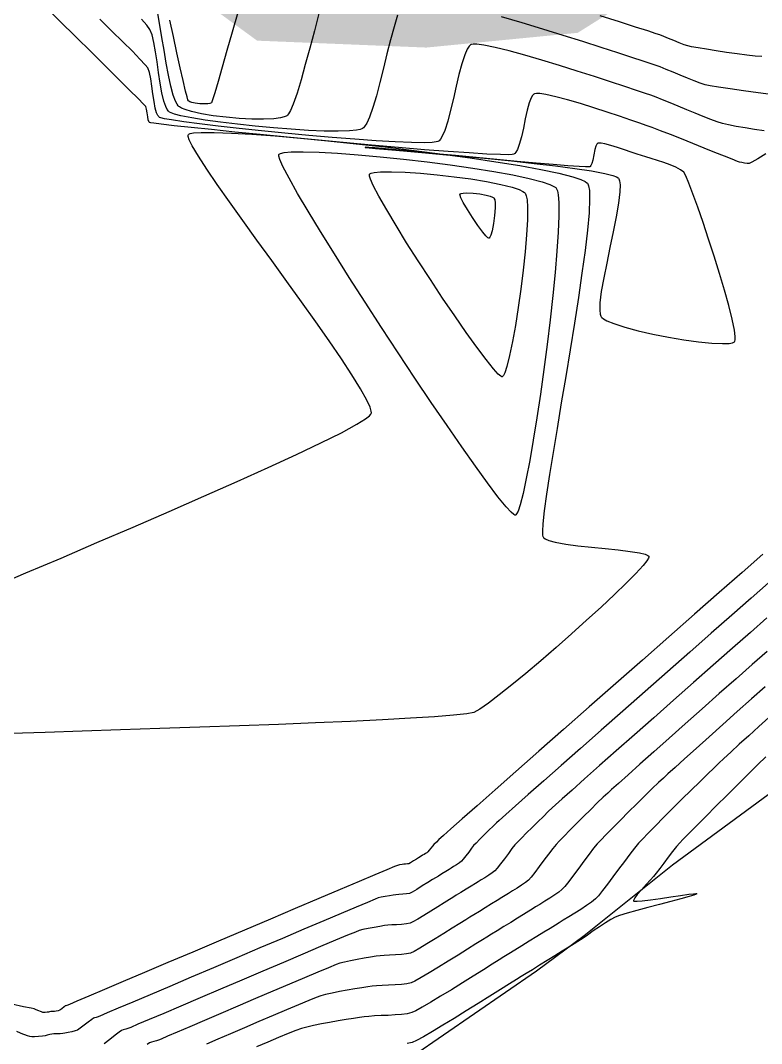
# Model space of a CAD drawing. Header units: metres. Extents: x 708941 to 724052, y 5405153 to 5413472.
# Drawn here: x 709684.4 to 709780.9, y 5411666 to 5411799.3 of the extents above; entities that cross this region are included whole.
import ezdxf

# ---------------------------------------------------------------- set-up
doc = ezdxf.new("R2010")
doc.units = ezdxf.units.M
doc.header["$LTSCALE"] = 12.7
doc.header["$MEASUREMENT"] = 0
for name, color, linetype in [('CONT-MJR1', 252, 'Continuous'), ('CONT-MNR1', 251, 'Continuous'), ('contornos2', 7, 'Continuous'), ('rio', 251, 'Continuous')]:
    doc.layers.add(name, color=color, linetype=linetype)

msp = doc.modelspace()

# ---------------------------------------------------------------- hatches: boundary and pattern name
at = {"layer": 'rio'}
h = msp.add_hatch(dxfattribs=at)
h.set_pattern_fill('MUDST', color=256, scale=15, style=0)
h.paths.add_polyline_path([(709010.72, 5411936.38), (709004.98, 5411946.45), (709001.25, 5411958.08), (708996.13, 5411975.99), (709012.7, 5411962.98), (709030.78, 5411956.49), (709044.53, 5411951.18), (709074.83, 5411950.28), (709089.61, 5411951.82), (709102.43, 5411952.02), (709123.56, 5411954.63), (709134.73, 5411956.95), (709145.4, 5411956.95), (709168.41, 5411955.62), (709183.3, 5411955.53), (709187.67, 5411955.43), (709193.87, 5411958.4), (709194.56, 5411957.99), (709200.68, 5411965.39), (709203.1, 5411977.2), (709205.58, 5411984.02), (709211.33, 5411990.28), (709223.71, 5411994.78), (709231.07, 5411997.27), (709241.21, 5411994.8), (709265.58, 5411997.08), (709286.39, 5412000.38), (709297.9, 5412001.91), (709315.21, 5411997.24), (709326.72, 5411992.03), (709345.09, 5411985.93), (709355.27, 5411979.45), (709376.46, 5411975.37), (709391.72, 5411975.3), (709413.08, 5411978.61), (709438.83, 5411980.92), (709461.63, 5411986.21), (709475.6, 5411989.01), (709492.86, 5411992.74), (709503.45, 5411993.79), (709515.24, 5411993.79), (709532.63, 5411987.71), (709547.37, 5411983.51), (709564.71, 5411977.95), (709575.63, 5411973.62), (709587.68, 5411967.04), (709601.87, 5411958.6), (709607.56, 5411954.31), (709621.49, 5411940.03), (709647.9, 5411909.14), (709660.4, 5411897.76), (709669.81, 5411887.81), (709676.49, 5411876.15), (709682.2, 5411869.04), (709705.75, 5411878.05), (709736, 5411893.04), (709750.64, 5411899.41), (709758.05, 5411906.33), (709764.85, 5411916.27), (709770.13, 5411926.57), (709778.25, 5411949.25), (709785.66, 5411970.64), (709786.5, 5411979.16), (709785.1, 5411992.95), (709785.1, 5412008.74), (709787.55, 5412022.89), (709795.83, 5412039.06), (709803.3, 5412045.65), (709812.9, 5412054.28), (709814.49, 5412059.03), (709815.9, 5412060.78), (709822.13, 5412063.75), (709825.31, 5412072.01), (709847.55, 5412106.6), (709866.9, 5412128.06), (709875.05, 5412136.05), (709882.93, 5412155.32), (709888.97, 5412168.35), (709893.2, 5412182.51), (709907.24, 5412209.92), (709938.47, 5412236.97), (709971.6, 5412250.13), (709991.71, 5412252.94), (710005.1, 5412261.1), (710014.56, 5412263.33), (710040.82, 5412267.64), (710057.91, 5412266.41), (710076.56, 5412261.93), (710102.9, 5412255.3), (710112.79, 5412247.31), (710119.45, 5412240.72), (710131.28, 5412231.78), (710145.37, 5412209.63), (710149.4, 5412194.25), (710150.27, 5412166.43), (710139.83, 5412142.28), (710130.23, 5412129.69), (710126.33, 5412121.71), (710117.73, 5412100.96), (710114.13, 5412096.47), (710111.94, 5412085.44), (710111.94, 5412063.54), (710117.58, 5412054.18), (710137.74, 5412018.92), (710146.76, 5412008.05), (710171.4, 5411997.24), (710179.97, 5411993.95), (710184.25, 5412001.58), (710190.69, 5412018), (710194.77, 5412034.37), (710197.31, 5412050.49), (710197.31, 5412064.26), (710199.32, 5412079.72), (710201.37, 5412092.19), (710205.73, 5412098.48), (710214.95, 5412120.36), (710219.48, 5412128.98), (710230.13, 5412139.36), (710235.6, 5412142.44), (710241.85, 5412140.68), (710250.27, 5412138.84), (710280.27, 5412139.46), (710296.04, 5412143.18), (710311.35, 5412143.18), (710329.27, 5412144.22), (710333.88, 5412147.83), (710359.32, 5412147.31), (710368.97, 5412148.45), (710370.82, 5412151.38), (710390.46, 5412160.63), (710398.15, 5412171.03), (710408.65, 5412192.1), (710415.95, 5412204.58), (710425.69, 5412246.2), (710427.89, 5412275.36), (710429.04, 5412328.01), (710428.04, 5412335.01), (710422.46, 5412340.84), (710414.39, 5412351.33), (710395.98, 5412353.91), (710387.66, 5412360.04), (710378.34, 5412372.12), (710377.12, 5412383.36), (710377.12, 5412396.81), (710371.6, 5412397.8), (710368.77, 5412410.55), (710362.93, 5412436.03), (710362.93, 5412455.01), (710369.68, 5412482.49), (710374.05, 5412500.93), (710382.11, 5412513.13), (710396.48, 5412526.77), (710413.79, 5412540.1), (710438.62, 5412552.3), (710472.36, 5412570.37), (710507.51, 5412590.61), (710519.7, 5412579.46), (710499.92, 5412572.63), (710480.98, 5412561.98), (710445.54, 5412543.55), (710413.79, 5412532.5), (710411.05, 5412528.12), (710405.76, 5412520.43), (710394.25, 5412506.93), (710388.85, 5412494.92), (710386.47, 5412476.01), (710382.71, 5412446.17), (710388.72, 5412397.62), (710394.97, 5412383.05), (710398.02, 5412368.11), (710411.09, 5412363.15), (710426.51, 5412356), (710442.45, 5412348.49), (710447.05, 5412337.14), (710447.05, 5412315.92), (710441.78, 5412260.07), (710441.78, 5412194.92), (710437.48, 5412190.86), (710437.48, 5412179.96), (710422.82, 5412173.29), (710418.74, 5412164.82), (710409.45, 5412149.84), (710394.78, 5412136.49), (710379.86, 5412129.78), (710371.88, 5412127.03), (710311.73, 5412127.03), (710308.89, 5412124), (710254.14, 5412121.42), (710236.99, 5412126.6), (710229.16, 5412118.66), (710218.68, 5412095.96), (710213.59, 5412055.1), (710203.57, 5412019.88), (710201.34, 5412006.55), (710198.59, 5411993.54), (710194.4, 5411986.49), (710188.54, 5411983.77), (710175.67, 5411983.77), (710136.96, 5411996.55), (710120.35, 5412009.39), (710098.73, 5412043.32), (710098.73, 5412061.02), (710096.67, 5412091.87), (710100.83, 5412110.83), (710110.63, 5412117.13), (710123.77, 5412149.24), (710130.92, 5412166.36), (710128.79, 5412197.14), (710123.8, 5412211.38), (710113.15, 5412223.6), (710085.02, 5412238.46), (710058.13, 5412249.84), (710029.73, 5412249.84), (710015.06, 5412246.32), (710001.6, 5412242.56), (709992.04, 5412242.56), (709972.27, 5412238.6), (709963.64, 5412235.76), (709954.26, 5412232.26), (709954.26, 5412228.55), (709945.86, 5412220.35), (709925.83, 5412192.24), (709917.05, 5412177.32), (709899.37, 5412144.55), (709894.3, 5412133.07), (709891.48, 5412127.42), (709886.71, 5412118.47), (709886.71, 5412100.95), (709884.61, 5412095.01), (709863.2, 5412086.46), (709839.07, 5412054.84), (709818.25, 5412032.92), (709804.19, 5412017.18), (709804.19, 5411995.52), (709809.04, 5411990.11), (709796.13, 5411953.84), (709781.68, 5411916.41), (709768.27, 5411889.66), (709746.93, 5411879.08), (709713.1, 5411863.01), (709689.29, 5411855.41), (709697.02, 5411835.95), (709708.2, 5411825.46), (709725.86, 5411817.9), (709778.24, 5411813.93), (709792.75, 5411813.93), (709806.43, 5411818.64), (709820.66, 5411821.87), (709831.69, 5411824.63), (709853.8, 5411835.25), (709879.02, 5411846.88), (709921.68, 5411861.15), (709947.96, 5411871.32), (709969.09, 5411879.92), (709979.29, 5411886.02), (709982.27, 5411909.39), (709987.23, 5411923.13), (709997.03, 5411933.25), (710000.38, 5411927.93), (710000.38, 5411906.72), (709997.04, 5411893.11), (709991.96, 5411879.15), (709967.58, 5411866.46), (709951.2, 5411859.77), (709918.84, 5411852.05), (709894.39, 5411845.25), (709864.94, 5411830.28), (709840.16, 5411819.17), (709812.7, 5411811), (709801.26, 5411807.45), (709779.31, 5411803.47), (709766.14, 5411803.47), (709756.94, 5411797.7), (709737.23, 5411795.78), (709715.18, 5411796.68), (709708.1, 5411801.85), (709698.23, 5411815.71), (709693.86, 5411826.48), (709676.55, 5411857.93), (709667.66, 5411869.47), (709661.18, 5411881.7), (709649.81, 5411896.98), (709627.11, 5411919.87), (709613.01, 5411936.78), (709604.72, 5411946.98), (709591.67, 5411954.52), (709575.87, 5411964.64), (709557.6, 5411970.47), (709551.42, 5411973.23), (709538.02, 5411976.43), (709518.15, 5411979.68), (709504.01, 5411982), (709494.29, 5411985.04), (709479.8, 5411980.64), (709442.42, 5411967.64), (709425.43, 5411960.31), (709402.9, 5411951.24), (709383.6, 5411945.23), (709362.15, 5411938.26), (709331.55, 5411930.11), (709320.42, 5411924.96), (709306.56, 5411912.14), (709285.88, 5411895.62), (709279.31, 5411870.27), (709273.83, 5411857.41), (709264.69, 5411829.66), (709254.13, 5411801.64), (709246.31, 5411791.25), (709237.29, 5411777.87), (709219.52, 5411767.13), (709208.6, 5411765.29), (709203.92, 5411751.48), (709203.91, 5411735.92), (709205.94, 5411719.08), (709203.34, 5411708.78), (709199.33, 5411696.28), (709197.39, 5411684.19), (709189.35, 5411661.06), (709186.31, 5411649.66), (709173.04, 5411639.59), (709167.53, 5411621.08), (709166.78, 5411600.74), (709164.06, 5411585.63), (709162.73, 5411558.53), (709162.73, 5411546.6), (709165.95, 5411526.5), (709173.44, 5411512.03), (709050.6, 5411667.95), (709021.23, 5411751.02), (709026.33, 5411756.01), (709028.1, 5411762.18), (709028.65, 5411783.35), (709023.38, 5411795.31), (709011.24, 5411823.29), (709005.01, 5411832.77), (709001.76, 5411870.86)])

# ---------------------------------------------------------------- linework, layer by layer
at = {"layer": 'CONT-MJR1', "flags": 128}
for points, elevation in [([(709781.46, 5411781.93), (709780.4, 5411781.29), (709779.64, 5411780.84), (709779.3, 5411780.66), (709779.03, 5411780.66), (709778.67, 5411780.71), (709778.31, 5411780.78), (709778.03, 5411780.84), (709777.74, 5411780.95), (709777.06, 5411781.22), (709776.06, 5411781.62), (709774.83, 5411782.12), (709773.43, 5411782.68), (709771.95, 5411783.28), (709770.46, 5411783.87), (709769.02, 5411784.44), (709767.73, 5411784.94), (709766.65, 5411785.35), (709765.86, 5411785.63), (709765.03, 5411785.92), (709763.85, 5411786.32), (709762.4, 5411786.82), (709760.77, 5411787.36), (709759.04, 5411787.93), (709757.29, 5411788.48), (709755.62, 5411788.97), (709754.09, 5411789.38), (709752.81, 5411789.67), (709752.01, 5411789.79), (709751.58, 5411789.8), (709751.37, 5411789.77), (709751.3, 5411789.74), (709751.22, 5411789.69), (709751.07, 5411789.54), (709750.87, 5411789.21), (709750.63, 5411788.59), (709750.36, 5411787.61), (709750.11, 5411786.48), (709749.87, 5411785.29), (709749.62, 5411784.15), (709749.34, 5411783.14), (709749.1, 5411782.5), (709748.89, 5411782.14), (709748.74, 5411781.97), (709748.66, 5411781.91), (709748.61, 5411781.88), (709748.41, 5411781.85), (709747.92, 5411781.82), (709746.89, 5411781.83), (709745.09, 5411781.9), (709742.79, 5411782.04), (709740.05, 5411782.23), (709736.97, 5411782.47), (709733.61, 5411782.75), (709730.07, 5411783.06), (709726.41, 5411783.4), (709722.73, 5411783.74), (709719.09, 5411784.09), (709715.57, 5411784.44), (709712.26, 5411784.77), (709709.24, 5411785.08), (709706.58, 5411785.36), (709704.36, 5411785.6), (709702.67, 5411785.8), (709701.74, 5411785.91), (709701.33, 5411785.97), (709701.19, 5411786), (709701.16, 5411786.01), (709701.13, 5411786.05), (709701.07, 5411786.15), (709701, 5411786.36), (709700.93, 5411786.74), (709700.86, 5411787.26), (709700.79, 5411787.75), (709700.68, 5411788.09), (709700.4, 5411788.4), (709699.67, 5411789.14), (709698.57, 5411790.24), (709697.14, 5411791.65), (709695.46, 5411793.32), (709693.59, 5411795.17), (709691.58, 5411797.16), (709689.5, 5411799.22), (709687.41, 5411801.3)], 235), ([(709680.7, 5411725.44), (709685.07, 5411727.31), (709689.64, 5411729.25), (709694.32, 5411731.26), (709699.04, 5411733.29), (709703.72, 5411735.32), (709708.26, 5411737.31), (709712.59, 5411739.23), (709716.63, 5411741.05), (709720.29, 5411742.73), (709723.5, 5411744.26), (709726.16, 5411745.58), (709728.19, 5411746.68), (709729.31, 5411747.37), (709729.83, 5411747.77), (709730.01, 5411747.98), (709730.05, 5411748.07), (709730.07, 5411748.16), (709730.05, 5411748.41), (709729.9, 5411748.92), (709729.49, 5411749.84), (709728.66, 5411751.32), (709727.54, 5411753.13), (709726.16, 5411755.22), (709724.57, 5411757.54), (709722.82, 5411760.03), (709720.96, 5411762.63), (709719.03, 5411765.31), (709717.08, 5411768.01), (709715.16, 5411770.67), (709713.3, 5411773.24), (709711.57, 5411775.68), (709709.99, 5411777.92), (709708.63, 5411779.92), (709707.53, 5411781.62), (709706.73, 5411782.97), (709706.34, 5411783.77), (709706.21, 5411784.19), (709706.2, 5411784.37), (709706.23, 5411784.43), (709706.27, 5411784.48), (709706.45, 5411784.56), (709706.91, 5411784.65), (709707.88, 5411784.72), (709709.6, 5411784.72), (709711.84, 5411784.64), (709714.5, 5411784.49), (709717.53, 5411784.26), (709720.85, 5411783.98), (709724.4, 5411783.64), (709728.09, 5411783.25), (709731.86, 5411782.83), (709735.64, 5411782.37), (709739.35, 5411781.89), (709742.93, 5411781.4), (709746.3, 5411780.89), (709749.4, 5411780.39), (709752.14, 5411779.89), (709754.47, 5411779.4), (709756.3, 5411778.93), (709757.37, 5411778.58), (709757.91, 5411778.33), (709758.13, 5411778.17), (709758.21, 5411778.1), (709758.27, 5411778.01), (709758.36, 5411777.74), (709758.46, 5411777.17), (709758.5, 5411776.08), (709758.42, 5411774.26), (709758.21, 5411771.99), (709757.9, 5411769.34), (709757.5, 5411766.39), (709757.03, 5411763.2), (709756.51, 5411759.84), (709755.95, 5411756.38), (709755.38, 5411752.9), (709754.8, 5411749.47), (709754.25, 5411746.15), (709753.73, 5411743.01), (709753.27, 5411740.13), (709752.89, 5411737.57), (709752.59, 5411735.41), (709752.41, 5411733.71), (709752.35, 5411732.73), (709752.37, 5411732.24), (709752.41, 5411732.05), (709752.44, 5411731.99), (709752.51, 5411731.91), (709752.72, 5411731.76), (709753.17, 5411731.55), (709754.01, 5411731.31), (709755.38, 5411731.06), (709756.98, 5411730.84), (709758.73, 5411730.65), (709760.51, 5411730.47), (709762.22, 5411730.3), (709763.76, 5411730.11), (709765.01, 5411729.91), (709765.73, 5411729.73), (709766.08, 5411729.58), (709766.2, 5411729.47), (709766.23, 5411729.41), (709766.23, 5411729.36), (709766.18, 5411729.22), (709765.97, 5411728.89), (709765.47, 5411728.28), (709764.51, 5411727.24), (709763.25, 5411725.96), (709761.72, 5411724.48), (709759.99, 5411722.86), (709758.11, 5411721.13), (709756.14, 5411719.35), (709754.13, 5411717.57), (709752.12, 5411715.83), (709750.19, 5411714.19), (709748.37, 5411712.7), (709746.73, 5411711.4), (709745.32, 5411710.34), (709744.2, 5411709.56), (709743.41, 5411709.13), (709742.51, 5411708.95), (709740.77, 5411708.75), (709738.3, 5411708.56), (709735.18, 5411708.36), (709731.5, 5411708.16), (709727.34, 5411707.96), (709722.8, 5411707.76), (709717.95, 5411707.57), (709712.9, 5411707.38), (709707.73, 5411707.19), (709702.52, 5411707.01), (709697.37, 5411706.84), (709692.37, 5411706.68), (709687.59, 5411706.52), (709683.14, 5411706.38)], 235), ([(709781.37, 5411712.45), (709779.59, 5411710.88), (709777.73, 5411709.23), (709775.87, 5411707.57), (709774.06, 5411705.96), (709772.38, 5411704.44), (709770.87, 5411703.09), (709769.62, 5411701.96), (709768.67, 5411701.1), (709768.1, 5411700.57), (709767.48, 5411699.98), (709766.66, 5411699.19), (709765.7, 5411698.25), (709764.66, 5411697.22), (709763.58, 5411696.15), (709762.52, 5411695.09), (709761.53, 5411694.1), (709760.66, 5411693.21), (709759.97, 5411692.49), (709759.5, 5411691.99), (709759.02, 5411691.41), (709758.42, 5411690.63), (709757.76, 5411689.74), (709757.07, 5411688.81), (709756.39, 5411687.9), (709755.77, 5411687.09), (709755.26, 5411686.44), (709754.89, 5411686.04), (709754.49, 5411685.71), (709753.95, 5411685.33), (709753.33, 5411684.92), (709752.67, 5411684.51), (709752.03, 5411684.11), (709751.46, 5411683.77), (709751.01, 5411683.49), (709750.56, 5411683.2), (709749.9, 5411682.8), (709749.11, 5411682.3), (709748.23, 5411681.76), (709747.32, 5411681.2), (709746.46, 5411680.67), (709745.71, 5411680.21), (709745.11, 5411679.85), (709744.54, 5411679.49), (709743.68, 5411678.95), (709742.6, 5411678.27), (709741.37, 5411677.5), (709740.08, 5411676.69), (709738.79, 5411675.9), (709737.59, 5411675.17), (709736.55, 5411674.56), (709735.74, 5411674.11), (709735.25, 5411673.88), (709734.69, 5411673.76), (709733.97, 5411673.67), (709733.15, 5411673.61), (709732.3, 5411673.57), (709731.47, 5411673.53), (709730.73, 5411673.49), (709730.15, 5411673.43), (709729.6, 5411673.35), (709728.83, 5411673.23), (709727.92, 5411673.08), (709726.92, 5411672.91), (709725.91, 5411672.73), (709724.95, 5411672.54), (709724.11, 5411672.35), (709723.46, 5411672.18), (709722.89, 5411671.98), (709721.91, 5411671.58), (709720.59, 5411671.03), (709719.02, 5411670.37), (709717.26, 5411669.62), (709715.41, 5411668.83), (709713.54, 5411668.02), (709711.73, 5411667.24), (709710.05, 5411666.52), (709708.59, 5411665.89)], 240)]:
    msp.add_lwpolyline(points, dxfattribs=dict(at, elevation=elevation))
at = {"layer": 'CONT-MNR1', "flags": 128}
for points, elevation in [([(709723.24, 5411800.2), (709722.64, 5411797.96), (709722.04, 5411795.72), (709721.46, 5411793.56), (709720.9, 5411791.57), (709720.38, 5411789.82), (709719.89, 5411788.41), (709719.53, 5411787.57), (709719.29, 5411787.14), (709719.14, 5411786.96), (709719.07, 5411786.9), (709718.97, 5411786.84), (709718.72, 5411786.74), (709718.22, 5411786.62), (709717.36, 5411786.5), (709716.03, 5411786.44), (709714.49, 5411786.45), (709712.83, 5411786.54), (709711.13, 5411786.69), (709709.47, 5411786.89), (709707.95, 5411787.14), (709706.63, 5411787.44), (709705.79, 5411787.7), (709705.31, 5411787.9), (709705.07, 5411788.04), (709704.98, 5411788.12), (709704.9, 5411788.19), (709704.75, 5411788.39), (709704.54, 5411788.81), (709704.26, 5411789.56), (709703.93, 5411790.76), (709703.63, 5411792.18), (709703.33, 5411793.76), (709703.05, 5411795.42), (709702.78, 5411797.09), (709702.51, 5411798.71), (709702.25, 5411800.2)], 232), ([(709712.66, 5411800.36), (709711.92, 5411797.8), (709711.24, 5411795.39), (709710.62, 5411793.21), (709710.09, 5411791.35), (709709.67, 5411789.9), (709709.41, 5411789.09), (709709.28, 5411788.71), (709709.22, 5411788.59), (709709.2, 5411788.56), (709709.15, 5411788.54), (709709.02, 5411788.49), (709708.77, 5411788.45), (709708.33, 5411788.43), (709707.71, 5411788.45), (709707.1, 5411788.53), (709706.67, 5411788.63), (709706.42, 5411788.72), (709706.3, 5411788.78), (709706.25, 5411788.82), (709706.23, 5411788.85), (709706.17, 5411788.98), (709706.06, 5411789.34), (709705.86, 5411790.11), (709705.54, 5411791.47), (709705.15, 5411793.16), (709704.73, 5411795.11), (709704.27, 5411797.21), (709703.8, 5411799.37)], 231), ([(709781.24, 5411784.91), (709779.99, 5411785.09), (709778.75, 5411785.3), (709777.58, 5411785.51), (709776.57, 5411785.71), (709775.79, 5411785.89), (709775.11, 5411786.1), (709774.27, 5411786.4), (709773.3, 5411786.78), (709772.25, 5411787.21), (709771.15, 5411787.67), (709770.05, 5411788.13), (709768.99, 5411788.57), (709768.01, 5411788.97), (709767.15, 5411789.31), (709766.46, 5411789.57), (709765.77, 5411789.8), (709764.61, 5411790.19), (709763.07, 5411790.7), (709761.21, 5411791.31), (709759.13, 5411791.99), (709756.89, 5411792.71), (709754.58, 5411793.43), (709752.28, 5411794.13), (709750.06, 5411794.77), (709748.01, 5411795.34), (709746.21, 5411795.79), (709744.72, 5411796.1), (709743.82, 5411796.22), (709743.34, 5411796.23), (709743.12, 5411796.2), (709743.04, 5411796.17), (709742.95, 5411796.11), (709742.79, 5411795.95), (709742.54, 5411795.57), (709742.23, 5411794.85), (709741.85, 5411793.68), (709741.48, 5411792.28), (709741.11, 5411790.75), (709740.75, 5411789.16), (709740.38, 5411787.61), (709740.01, 5411786.19), (709739.62, 5411784.98), (709739.3, 5411784.23), (709739.05, 5411783.83), (709738.88, 5411783.64), (709738.79, 5411783.57), (709738.72, 5411783.54), (709738.51, 5411783.48), (709738, 5411783.41), (709737, 5411783.37), (709735.29, 5411783.39), (709733.16, 5411783.48), (709730.67, 5411783.62), (709727.91, 5411783.82), (709724.96, 5411784.05), (709721.9, 5411784.32), (709718.8, 5411784.61), (709715.76, 5411784.91), (709712.84, 5411785.22), (709710.12, 5411785.52), (709707.69, 5411785.82), (709705.63, 5411786.09), (709704.01, 5411786.34), (709703.1, 5411786.51), (709702.65, 5411786.62), (709702.48, 5411786.68), (709702.44, 5411786.71), (709702.37, 5411786.78), (709702.25, 5411786.94), (709702.09, 5411787.28), (709701.92, 5411787.87), (709701.75, 5411788.76), (709701.61, 5411789.75), (709701.48, 5411790.76), (709701.34, 5411791.71), (709701.16, 5411792.53), (709700.94, 5411793.12), (709700.61, 5411793.54), (709699.92, 5411794.28), (709698.93, 5411795.29), (709697.69, 5411796.52), (709696.25, 5411797.92), (709694.67, 5411799.46)], 234), ([(709733.47, 5411800), (709733.02, 5411798.49), (709732.56, 5411796.78), (709732.1, 5411794.95), (709731.64, 5411793.08), (709731.18, 5411791.24), (709730.72, 5411789.51), (709730.26, 5411787.97), (709729.81, 5411786.69), (709729.46, 5411785.91), (709729.19, 5411785.49), (709729.02, 5411785.3), (709728.93, 5411785.23), (709728.84, 5411785.19), (709728.61, 5411785.1), (709728.11, 5411785), (709727.2, 5411784.92), (709725.72, 5411784.88), (709723.91, 5411784.9), (709721.86, 5411784.99), (709719.63, 5411785.13), (709717.3, 5411785.32), (709714.94, 5411785.54), (709712.63, 5411785.79), (709710.43, 5411786.05), (709708.42, 5411786.33), (709706.67, 5411786.62), (709705.25, 5411786.9), (709704.41, 5411787.11), (709703.97, 5411787.27), (709703.77, 5411787.37), (709703.71, 5411787.41), (709703.63, 5411787.49), (709703.48, 5411787.69), (709703.27, 5411788.1), (709703.03, 5411788.8), (709702.76, 5411789.9), (709702.54, 5411791.16), (709702.33, 5411792.52), (709702.14, 5411793.91), (709701.94, 5411795.23), (709701.73, 5411796.43), (709701.49, 5411797.43), (709701.2, 5411798.15), (709700.8, 5411798.71), (709700.1, 5411799.48)], 233), ([(709782.46, 5411789.61), (709780.47, 5411789.88), (709778.54, 5411790.15), (709776.79, 5411790.4), (709775.3, 5411790.63), (709774.19, 5411790.81), (709773.55, 5411790.94), (709772.9, 5411791.14), (709772.11, 5411791.44), (709771.23, 5411791.79), (709770.29, 5411792.18), (709769.36, 5411792.57), (709768.48, 5411792.94), (709767.69, 5411793.26), (709767.05, 5411793.5), (709766.52, 5411793.67), (709765.48, 5411794.02), (709764.01, 5411794.5), (709762.16, 5411795.1), (709760.01, 5411795.79), (709757.62, 5411796.55), (709755.06, 5411797.35), (709752.4, 5411798.18), (709749.7, 5411799), (709747.03, 5411799.8)], 233), ([(709780.93, 5411794.62), (709780.08, 5411794.68), (709778.98, 5411794.79), (709777.7, 5411794.95), (709776.34, 5411795.14), (709774.98, 5411795.35), (709773.71, 5411795.55), (709772.62, 5411795.73), (709771.79, 5411795.89), (709771.31, 5411795.99), (709770.8, 5411796.15), (709770.17, 5411796.4), (709769.47, 5411796.69), (709768.78, 5411796.98), (709768.15, 5411797.24), (709767.65, 5411797.43), (709767.18, 5411797.58), (709766.09, 5411797.94), (709764.46, 5411798.46), (709762.37, 5411799.13), (709759.88, 5411799.92)], 232), ([(709781.04, 5411729.75), (709778.35, 5411727.38), (709775.37, 5411724.76), (709772.17, 5411721.94), (709768.82, 5411718.99), (709765.37, 5411715.95), (709761.89, 5411712.88), (709758.44, 5411709.84), (709755.08, 5411706.88), (709751.88, 5411704.06), (709748.9, 5411701.43), (709746.2, 5411699.05), (709743.84, 5411696.97), (709741.89, 5411695.25), (709740.41, 5411693.94), (709739.47, 5411693.1), (709739.11, 5411692.79), (709738.86, 5411692.54), (709738.53, 5411692.22), (709738.22, 5411691.9), (709738.02, 5411691.7), (709737.83, 5411691.45), (709737.6, 5411691.15), (709737.44, 5411690.95), (709737.29, 5411690.84), (709737.1, 5411690.72), (709736.95, 5411690.62), (709736.74, 5411690.5), (709736.44, 5411690.31), (709736.2, 5411690.16), (709735.95, 5411690.01), (709735.56, 5411689.76), (709735.18, 5411689.53), (709734.95, 5411689.41), (709734.76, 5411689.38), (709734.51, 5411689.36), (709734.31, 5411689.35), (709734.06, 5411689.31), (709733.73, 5411689.25), (709733.46, 5411689.19), (709733.09, 5411689.04), (709732.08, 5411688.61), (709730.52, 5411687.95), (709728.46, 5411687.08), (709726, 5411686.04), (709723.21, 5411684.85), (709720.15, 5411683.55), (709716.91, 5411682.18), (709713.55, 5411680.75), (709710.16, 5411679.31), (709706.81, 5411677.89), (709703.57, 5411676.52), (709700.52, 5411675.22), (709697.74, 5411674.04), (709695.29, 5411673), (709693.25, 5411672.13), (709691.71, 5411671.48), (709690.72, 5411671.06), (709690.38, 5411670.91), (709690.28, 5411670.89), (709690.19, 5411670.86), (709690.03, 5411670.73), (709689.72, 5411670.49), (709689.48, 5411670.32), (709689.26, 5411670.25), (709688.99, 5411670.19), (709688.8, 5411670.16), (709688.64, 5411670.15), (709688.44, 5411670.14), (709688.3, 5411670.14), (709688.15, 5411670.1), (709687.99, 5411670.06), (709687.82, 5411670.04), (709687.57, 5411670.01), (709687.39, 5411670), (709687.26, 5411670.03), (709687.1, 5411670.08), (709686.98, 5411670.13), (709686.76, 5411670.22), (709686.41, 5411670.38), (709686.12, 5411670.49), (709685.74, 5411670.57), (709684.75, 5411670.77), (709683.22, 5411671.08)], 236), ([(709781.79, 5411726.01), (709779.53, 5411724.02), (709777.03, 5411721.82), (709774.35, 5411719.46), (709771.53, 5411716.98), (709768.64, 5411714.43), (709765.72, 5411711.85), (709762.83, 5411709.3), (709760.01, 5411706.81), (709757.31, 5411704.43), (709754.8, 5411702.21), (709752.52, 5411700.19), (709750.51, 5411698.42), (709748.85, 5411696.94), (709747.56, 5411695.81), (709746.72, 5411695.05), (709746.36, 5411694.73), (709745.93, 5411694.32), (709745.37, 5411693.78), (709744.76, 5411693.18), (709744.18, 5411692.59), (709743.7, 5411692.1), (709743.39, 5411691.77), (709743.11, 5411691.42), (709742.74, 5411690.93), (709742.36, 5411690.42), (709742.03, 5411689.98), (709741.8, 5411689.72), (709741.53, 5411689.51), (709741.15, 5411689.26), (709740.76, 5411689.02), (709740.46, 5411688.84), (709740.18, 5411688.66), (709739.75, 5411688.39), (709739.25, 5411688.09), (709738.79, 5411687.8), (709738.43, 5411687.58), (709738.04, 5411687.34), (709737.43, 5411686.95), (709736.69, 5411686.5), (709735.97, 5411686.05), (709735.37, 5411685.7), (709735.02, 5411685.53), (709734.65, 5411685.46), (709734.15, 5411685.42), (709733.65, 5411685.4), (709733.27, 5411685.37), (709732.92, 5411685.32), (709732.43, 5411685.24), (709731.87, 5411685.14), (709731.35, 5411685.04), (709730.96, 5411684.94), (709730.56, 5411684.78), (709729.58, 5411684.37), (709728.08, 5411683.74), (709726.15, 5411682.92), (709723.86, 5411681.95), (709721.27, 5411680.86), (709718.47, 5411679.67), (709715.53, 5411678.42), (709712.52, 5411677.13), (709709.51, 5411675.85), (709706.57, 5411674.61), (709703.79, 5411673.42), (709701.23, 5411672.33), (709698.97, 5411671.37), (709697.08, 5411670.56), (709695.63, 5411669.95), (709694.7, 5411669.55), (709694.36, 5411669.41), (709694.2, 5411669.37), (709694, 5411669.32), (709693.85, 5411669.26), (709693.63, 5411669.1), (709693.19, 5411668.76), (709692.66, 5411668.34), (709692.15, 5411667.96), (709691.8, 5411667.73), (709691.48, 5411667.62), (709691.03, 5411667.5), (709690.56, 5411667.39), (709690.14, 5411667.31), (709689.85, 5411667.26), (709689.53, 5411667.23), (709689.11, 5411667.22), (709688.71, 5411667.21), (709688.45, 5411667.2), (709688.17, 5411667.14), (709687.83, 5411667.04), (709687.55, 5411666.98), (709687.23, 5411666.94), (709686.72, 5411666.87), (709686.2, 5411666.83), (709685.85, 5411666.82), (709685.59, 5411666.87), (709685.25, 5411666.97), (709684.92, 5411667.09), (709684.67, 5411667.18), (709684.37, 5411667.3), (709683.86, 5411667.53)], 237), ([(709781.6, 5411721.45), (709779.45, 5411719.56), (709777.1, 5411717.49), (709774.61, 5411715.3), (709772.03, 5411713.02), (709769.43, 5411710.72), (709766.85, 5411708.44), (709764.34, 5411706.22), (709761.97, 5411704.12), (709759.79, 5411702.19), (709757.85, 5411700.46), (709756.21, 5411699), (709754.91, 5411697.85), (709754.03, 5411697.06), (709753.61, 5411696.68), (709753.11, 5411696.2), (709752.47, 5411695.58), (709751.75, 5411694.88), (709751, 5411694.14), (709750.28, 5411693.41), (709749.63, 5411692.75), (709749.1, 5411692.21), (709748.76, 5411691.85), (709748.38, 5411691.38), (709747.91, 5411690.75), (709747.39, 5411690.05), (709746.89, 5411689.38), (709746.46, 5411688.83), (709746.17, 5411688.49), (709745.82, 5411688.22), (709745.36, 5411687.91), (709744.84, 5411687.58), (709744.35, 5411687.29), (709743.98, 5411687.05), (709743.61, 5411686.83), (709743.06, 5411686.48), (709742.41, 5411686.08), (709741.74, 5411685.67), (709741.12, 5411685.29), (709740.66, 5411685), (709740.23, 5411684.74), (709739.56, 5411684.32), (709738.73, 5411683.79), (709737.82, 5411683.23), (709736.92, 5411682.67), (709736.11, 5411682.19), (709735.48, 5411681.83), (709735.1, 5411681.64), (709734.63, 5411681.55), (709734.01, 5411681.5), (709733.34, 5411681.46), (709732.71, 5411681.43), (709732.23, 5411681.39), (709731.78, 5411681.33), (709731.15, 5411681.22), (709730.41, 5411681.1), (709729.65, 5411680.96), (709728.97, 5411680.82), (709728.46, 5411680.69), (709727.99, 5411680.5), (709726.94, 5411680.07), (709725.39, 5411679.42), (709723.44, 5411678.6), (709721.15, 5411677.63), (709718.62, 5411676.55), (709715.93, 5411675.41), (709713.17, 5411674.23), (709710.41, 5411673.05), (709707.74, 5411671.92), (709705.25, 5411670.85), (709703.02, 5411669.9), (709701.12, 5411669.09), (709699.66, 5411668.47), (709698.71, 5411668.06), (709698.35, 5411667.91), (709698.08, 5411667.84), (709697.75, 5411667.76), (709697.5, 5411667.67), (709697.23, 5411667.47), (709696.69, 5411667.04), (709695.99, 5411666.49), (709695.25, 5411665.91)], 238), ([(709781.62, 5411717.07), (709779.66, 5411715.35), (709777.57, 5411713.5), (709775.38, 5411711.57), (709773.16, 5411709.6), (709770.96, 5411707.65), (709768.84, 5411705.77), (709766.85, 5411704), (709765.05, 5411702.39), (709763.5, 5411701.01), (709762.24, 5411699.88), (709761.34, 5411699.07), (709760.85, 5411698.62), (709760.26, 5411698.06), (709759.5, 5411697.32), (709758.64, 5411696.48), (709757.72, 5411695.57), (709756.8, 5411694.66), (709755.93, 5411693.78), (709755.16, 5411693), (709754.54, 5411692.36), (709754.13, 5411691.92), (709753.69, 5411691.38), (709753.14, 5411690.66), (709752.54, 5411689.85), (709751.92, 5411689.02), (709751.35, 5411688.26), (709750.87, 5411687.64), (709750.53, 5411687.27), (709750.15, 5411686.96), (709749.63, 5411686.61), (709749.05, 5411686.23), (709748.45, 5411685.86), (709747.91, 5411685.53), (709747.49, 5411685.27), (709747.08, 5411685.01), (709746.46, 5411684.63), (709745.72, 5411684.17), (709744.91, 5411683.67), (709744.13, 5411683.19), (709743.43, 5411682.76), (709742.88, 5411682.42), (709742.38, 5411682.11), (709741.59, 5411681.61), (709740.61, 5411681), (709739.52, 5411680.31), (709738.39, 5411679.61), (709737.31, 5411678.95), (709736.36, 5411678.39), (709735.62, 5411677.97), (709735.17, 5411677.76), (709734.65, 5411677.65), (709733.97, 5411677.58), (709733.2, 5411677.53), (709732.43, 5411677.5), (709731.73, 5411677.46), (709731.19, 5411677.41), (709730.68, 5411677.34), (709729.96, 5411677.22), (709729.11, 5411677.08), (709728.21, 5411676.92), (709727.33, 5411676.76), (709726.56, 5411676.59), (709725.96, 5411676.43), (709725.46, 5411676.25), (709724.48, 5411675.85), (709723.09, 5411675.27), (709721.37, 5411674.54), (709719.39, 5411673.7), (709717.23, 5411672.78), (709714.97, 5411671.82), (709712.68, 5411670.84), (709710.44, 5411669.88), (709708.32, 5411668.97), (709706.41, 5411668.15), (709704.78, 5411667.45), (709703.51, 5411666.91), (709702.66, 5411666.55), (709702.33, 5411666.41), (709702.07, 5411666.34), (709701.73, 5411666.25), (709701.4, 5411666.16), (709701.15, 5411666.07), (709700.86, 5411665.86)], 239), ([(709781.85, 5411708.47), (709780.52, 5411707.28), (709779.22, 5411706.09), (709777.99, 5411704.97), (709776.9, 5411703.96), (709776, 5411703.12), (709775.35, 5411702.51), (709774.71, 5411701.91), (709773.86, 5411701.09), (709772.84, 5411700.09), (709771.71, 5411698.98), (709770.51, 5411697.8), (709769.31, 5411696.6), (709768.14, 5411695.43), (709767.06, 5411694.34), (709766.12, 5411693.39), (709765.38, 5411692.61), (709764.87, 5411692.07), (709764.36, 5411691.45), (709763.73, 5411690.64), (709763.03, 5411689.7), (709762.28, 5411688.7), (709761.54, 5411687.69), (709760.82, 5411686.73), (709760.18, 5411685.9), (709759.65, 5411685.24), (709759.26, 5411684.81), (709758.76, 5411684.41), (709758.11, 5411683.95), (709757.35, 5411683.45), (709756.55, 5411682.95), (709755.77, 5411682.47), (709755.07, 5411682.04), (709754.52, 5411681.7), (709754.05, 5411681.4), (709753.37, 5411680.98), (709752.55, 5411680.47), (709751.62, 5411679.9), (709750.64, 5411679.3), (709749.68, 5411678.7), (709748.77, 5411678.14), (709747.97, 5411677.65), (709747.34, 5411677.27), (709746.73, 5411676.89), (709745.81, 5411676.31), (709744.66, 5411675.59), (709743.34, 5411674.76), (709741.93, 5411673.87), (709740.49, 5411672.98), (709739.09, 5411672.12), (709737.81, 5411671.35), (709736.7, 5411670.71), (709735.85, 5411670.24), (709735.32, 5411670), (709734.74, 5411669.86), (709734, 5411669.76), (709733.15, 5411669.69), (709732.25, 5411669.64), (709731.34, 5411669.6), (709730.48, 5411669.56), (709729.72, 5411669.51), (709729.11, 5411669.45), (709728.53, 5411669.37), (709727.73, 5411669.24), (709726.78, 5411669.09), (709725.72, 5411668.91), (709724.63, 5411668.72), (709723.55, 5411668.52), (709722.54, 5411668.31), (709721.65, 5411668.11), (709720.96, 5411667.93), (709720.24, 5411667.68), (709719.22, 5411667.27), (709717.96, 5411666.75), (709716.57, 5411666.15), (709715.12, 5411665.52)], 241), ([(709781.44, 5411703.34), (709780.43, 5411702.33), (709779.2, 5411701.12), (709777.84, 5411699.77), (709776.41, 5411698.35), (709774.98, 5411696.93), (709773.62, 5411695.57), (709772.4, 5411694.34), (709771.38, 5411693.32), (709770.64, 5411692.56), (709770.24, 5411692.14), (709769.83, 5411691.64), (709769.31, 5411690.99), (709768.74, 5411690.25), (709768.17, 5411689.49), (709767.63, 5411688.77), (709767.17, 5411688.17), (709766.84, 5411687.75), (709766.44, 5411687.29), (709765.87, 5411686.68), (709765.25, 5411686.01), (709764.7, 5411685.38), (709764.37, 5411684.95), (709764.24, 5411684.71), (709764.22, 5411684.59), (709764.23, 5411684.55), (709764.25, 5411684.53), (709764.37, 5411684.51), (709764.69, 5411684.51), (709765.34, 5411684.56), (709766.44, 5411684.7), (709767.72, 5411684.88), (709769.07, 5411685.09), (709770.34, 5411685.28), (709771.42, 5411685.43), (709772.05, 5411685.5), (709772.34, 5411685.52), (709772.44, 5411685.51), (709772.45, 5411685.49), (709772.45, 5411685.48), (709772.36, 5411685.43), (709772.09, 5411685.32), (709771.48, 5411685.13), (709770.4, 5411684.83), (709769.07, 5411684.47), (709767.59, 5411684.08), (709766.08, 5411683.68), (709764.64, 5411683.3), (709763.38, 5411682.95), (709762.41, 5411682.66), (709761.83, 5411682.45), (709761.25, 5411682.14), (709760.55, 5411681.71), (709759.77, 5411681.19), (709758.97, 5411680.64), (709758.21, 5411680.1), (709757.52, 5411679.62), (709756.97, 5411679.26), (709756.48, 5411678.95), (709755.79, 5411678.52), (709754.93, 5411677.99), (709753.98, 5411677.4), (709752.97, 5411676.78), (709751.98, 5411676.17), (709751.04, 5411675.59), (709750.22, 5411675.09), (709749.57, 5411674.69), (709748.97, 5411674.32), (709748.05, 5411673.74), (709746.87, 5411672.99), (709745.5, 5411672.13), (709743.99, 5411671.19), (709742.43, 5411670.21), (709740.87, 5411669.25), (709739.37, 5411668.34), (709738.01, 5411667.53), (709736.85, 5411666.86), (709735.96, 5411666.37), (709735.39, 5411666.12), (709734.71, 5411665.96)], 242)]:
    msp.add_lwpolyline(points, dxfattribs=dict(at, elevation=elevation))
for points, elevation in [([(709758.52, 5411780.24), (709758.49, 5411780.23), (709758.35, 5411780.22), (709757.96, 5411780.23), (709757.13, 5411780.27), (709755.65, 5411780.37), (709753.75, 5411780.53), (709751.53, 5411780.72), (709749.06, 5411780.94), (709746.43, 5411781.19), (709743.72, 5411781.45), (709741.01, 5411781.7), (709738.4, 5411781.95), (709735.96, 5411782.19), (709733.77, 5411782.39), (709731.92, 5411782.57), (709730.5, 5411782.69), (709729.72, 5411782.75), (709729.38, 5411782.77), (709729.27, 5411782.78), (709729.26, 5411782.77), (709729.27, 5411782.76), (709729.39, 5411782.75), (709729.76, 5411782.7), (709730.62, 5411782.62), (709732.19, 5411782.48), (709734.23, 5411782.3), (709736.66, 5411782.09), (709739.37, 5411781.85), (709742.28, 5411781.59), (709745.29, 5411781.3), (709748.32, 5411781), (709751.27, 5411780.68), (709754.06, 5411780.36), (709756.58, 5411780.03), (709758.76, 5411779.7), (709760.49, 5411779.37), (709761.5, 5411779.12), (709762, 5411778.93), (709762.2, 5411778.81), (709762.26, 5411778.75), (709762.32, 5411778.66), (709762.41, 5411778.42), (709762.47, 5411777.9), (709762.44, 5411776.98), (709762.26, 5411775.49), (709761.96, 5411773.73), (709761.57, 5411771.78), (709761.15, 5411769.74), (709760.72, 5411767.7), (709760.33, 5411765.75), (709760.02, 5411763.98), (709759.84, 5411762.49), (709759.81, 5411761.55), (709759.87, 5411761.03), (709759.95, 5411760.78), (709760.01, 5411760.69), (709760.08, 5411760.6), (709760.29, 5411760.43), (709760.76, 5411760.17), (709761.64, 5411759.8), (709763.09, 5411759.33), (709764.82, 5411758.87), (709766.75, 5411758.44), (709768.77, 5411758.04), (709770.79, 5411757.7), (709772.7, 5411757.44), (709774.41, 5411757.26), (709775.82, 5411757.19), (709776.67, 5411757.23), (709777.12, 5411757.31), (709777.3, 5411757.39), (709777.37, 5411757.44), (709777.4, 5411757.5), (709777.45, 5411757.68), (709777.45, 5411758.12), (709777.35, 5411758.96), (709777.06, 5411760.39), (709776.62, 5411762.15), (709776.07, 5411764.15), (709775.43, 5411766.32), (709774.73, 5411768.57), (709774, 5411770.82), (709773.28, 5411772.98), (709772.59, 5411774.97), (709771.96, 5411776.7), (709771.43, 5411778.1), (709771.02, 5411779.07), (709770.76, 5411779.54), (709770.35, 5411779.86), (709769.74, 5411780.18), (709769, 5411780.49), (709768.18, 5411780.79), (709767.34, 5411781.06), (709766.53, 5411781.31), (709765.82, 5411781.52), (709765.26, 5411781.7), (709764.68, 5411781.9), (709763.91, 5411782.16), (709763.03, 5411782.46), (709762.12, 5411782.75), (709761.24, 5411783.02), (709760.47, 5411783.22), (709759.98, 5411783.32), (709759.72, 5411783.34), (709759.6, 5411783.33), (709759.56, 5411783.31), (709759.51, 5411783.28), (709759.43, 5411783.17), (709759.32, 5411782.93), (709759.19, 5411782.48), (709759.04, 5411781.8), (709758.9, 5411781.12), (709758.77, 5411780.66), (709758.65, 5411780.4), (709758.57, 5411780.28)], 236), ([(709718.02, 5411781.85), (709718.07, 5411781.9), (709718.24, 5411781.99), (709718.69, 5411782.09), (709719.6, 5411782.17), (709721.2, 5411782.2), (709723.25, 5411782.13), (709725.65, 5411782), (709728.34, 5411781.8), (709731.23, 5411781.53), (709734.25, 5411781.22), (709737.32, 5411780.87), (709740.35, 5411780.48), (709743.28, 5411780.06), (709746.02, 5411779.62), (709748.49, 5411779.18), (709750.62, 5411778.73), (709752.32, 5411778.28), (709753.33, 5411777.94), (709753.85, 5411777.69), (709754.08, 5411777.53), (709754.15, 5411777.45), (709754.2, 5411777.36), (709754.3, 5411777.12), (709754.4, 5411776.59), (709754.48, 5411775.57), (709754.48, 5411773.87), (709754.4, 5411771.73), (709754.23, 5411769.24), (709754, 5411766.47), (709753.7, 5411763.47), (709753.35, 5411760.31), (709752.96, 5411757.07), (709752.53, 5411753.81), (709752.08, 5411750.61), (709751.62, 5411747.51), (709751.16, 5411744.61), (709750.7, 5411741.95), (709750.25, 5411739.62), (709749.83, 5411737.67), (709749.45, 5411736.18), (709749.17, 5411735.36), (709748.99, 5411734.99), (709748.88, 5411734.86), (709748.83, 5411734.84), (709748.77, 5411734.84), (709748.62, 5411734.92), (709748.28, 5411735.21), (709747.64, 5411735.91), (709746.56, 5411737.24), (709745.21, 5411739.03), (709743.63, 5411741.21), (709741.85, 5411743.73), (709739.92, 5411746.52), (709737.86, 5411749.54), (709735.73, 5411752.71), (709733.56, 5411755.98), (709731.39, 5411759.3), (709729.25, 5411762.6), (709727.19, 5411765.82), (709725.24, 5411768.91), (709723.44, 5411771.8), (709721.84, 5411774.45), (709720.46, 5411776.78), (709719.35, 5411778.75), (709718.55, 5411780.29), (709718.16, 5411781.17), (709718.02, 5411781.61), (709718.01, 5411781.79)], 234), ([(709729.82, 5411779.26), (709729.87, 5411779.31), (709730.03, 5411779.4), (709730.44, 5411779.5), (709731.27, 5411779.58), (709732.69, 5411779.6), (709734.45, 5411779.53), (709736.46, 5411779.4), (709738.62, 5411779.2), (709740.84, 5411778.95), (709743.02, 5411778.65), (709745.08, 5411778.31), (709746.91, 5411777.95), (709748.41, 5411777.57), (709749.33, 5411777.26), (709749.81, 5411777.03), (709750.02, 5411776.87), (709750.1, 5411776.79), (709750.15, 5411776.71), (709750.24, 5411776.47), (709750.34, 5411775.94), (709750.41, 5411774.96), (709750.39, 5411773.33), (709750.29, 5411771.37), (709750.1, 5411769.15), (709749.85, 5411766.77), (709749.54, 5411764.31), (709749.2, 5411761.88), (709748.83, 5411759.56), (709748.46, 5411757.45), (709748.08, 5411755.63), (709747.72, 5411754.21), (709747.45, 5411753.4), (709747.27, 5411753.03), (709747.16, 5411752.91), (709747.11, 5411752.88), (709747.05, 5411752.88), (709746.91, 5411752.96), (709746.59, 5411753.23), (709745.99, 5411753.89), (709745, 5411755.12), (709743.8, 5411756.73), (709742.42, 5411758.65), (709740.92, 5411760.81), (709739.35, 5411763.13), (709737.75, 5411765.55), (709736.17, 5411767.97), (709734.66, 5411770.35), (709733.28, 5411772.59), (709732.06, 5411774.63), (709731.05, 5411776.39), (709730.31, 5411777.8), (709729.94, 5411778.62), (709729.81, 5411779.04), (709729.8, 5411779.21)], 233), ([(709741.62, 5411776.68), (709741.65, 5411776.71), (709741.75, 5411776.76), (709742.02, 5411776.81), (709742.52, 5411776.84), (709743.32, 5411776.8), (709744.19, 5411776.71), (709745.02, 5411776.56), (709745.56, 5411776.41), (709745.86, 5411776.28), (709746, 5411776.19), (709746.04, 5411776.14), (709746.07, 5411776.08), (709746.13, 5411775.92), (709746.18, 5411775.55), (709746.18, 5411774.89), (709746.11, 5411773.89), (709745.98, 5411772.85), (709745.8, 5411771.91), (709745.64, 5411771.33), (709745.51, 5411771.05), (709745.43, 5411770.94), (709745.39, 5411770.92), (709745.35, 5411770.93), (709745.23, 5411770.99), (709744.99, 5411771.22), (709744.57, 5411771.72), (709743.92, 5411772.6), (709743.24, 5411773.62), (709742.58, 5411774.66), (709742.04, 5411775.6), (709741.74, 5411776.2), (709741.62, 5411776.51), (709741.61, 5411776.64)], 232)]:
    msp.add_lwpolyline(points, close=True, dxfattribs=dict(at, elevation=elevation))
at = {"layer": 'contornos2', "color": 30}
msp.add_lwpolyline([(709557.48, 5411798.51), (709588.58, 5411784.29), (709612.88, 5411767.86), (709623.98, 5411742.97), (709624.95, 5411735.98), (709627.04, 5411725.82), (709633.78, 5411697.35), (709635.07, 5411680.59), (709636.46, 5411671.51), (709636.46, 5411671.51), (709649.18, 5411662.9), (709658.77, 5411657.29), (709661.51, 5411656.1), (709671.75, 5411652.63), (709677.44, 5411650.27), (709685.03, 5411649.27), (709685.03, 5411649.27), (709685.03, 5411649.27), (709716.85, 5411660.94), (709735.43, 5411664.3), (709751.58, 5411675.44), (709757.78, 5411680.05), (709769.28, 5411689.26), (709795.87, 5411708.83)], dxfattribs=at)

doc.saveas('drawing.dxf')
